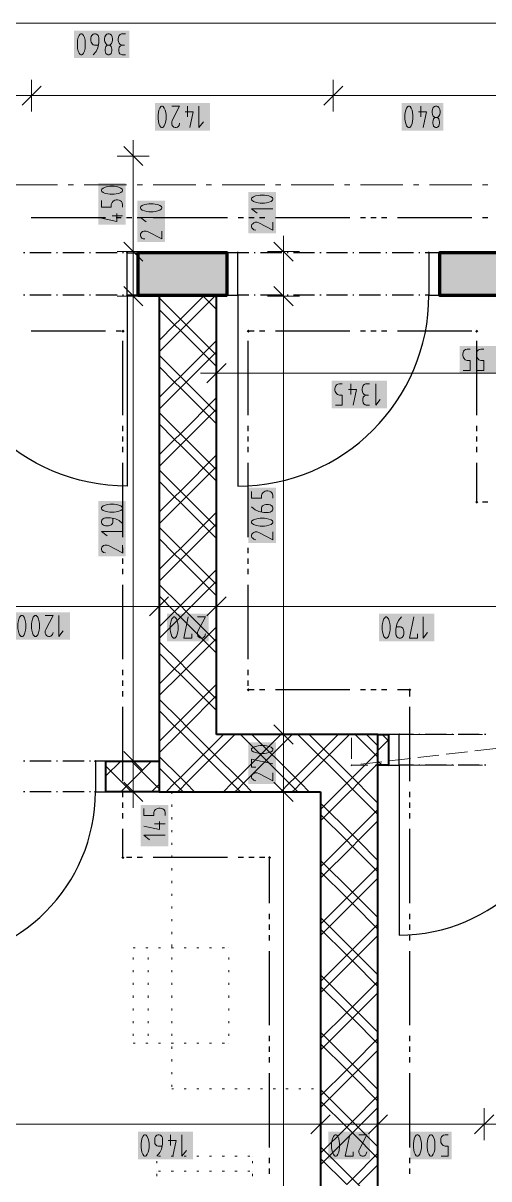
# Model space of a CAD drawing. Header units: millimetres. Extents: x 0 to 594, y 0 to 420.
# Drawn here: x 488.7 to 510.8, y 195 to 250 of the extents above; entities that cross this region are included whole.
import ezdxf

# ---------------------------------------------------------------- set-up
doc = ezdxf.new("R2010")
doc.units = ezdxf.units.MM
doc.header["$LTSCALE"] = 8
for name, color, linetype in [('PDF_Dvere', 7, 'Continuous'), ('PDF_Koty delkove', 7, 'Continuous'), ('PDF_Nabytek', 7, 'Continuous'), ('PDF_Osy hlavni', 7, 'Continuous'), ('PDF_Pozarni useky', 7, 'Continuous'), ('PDF_Preklady', 7, 'Continuous'), ('PDF_Pricky zdene', 7, 'Continuous'), ('PDF_Steny akusticke', 7, 'Continuous'), ('PDF_Steny obvodove nosne', 7, 'Continuous')]:
    doc.layers.add(name, color=color, linetype=linetype)

msp = doc.modelspace()

# ---------------------------------------------------------------- linework, layer by layer
at = {"layer": 'PDF_Dvere', "lineweight": 25}
for points in [[(488.745, 239.094), (488.694, 239.094)], [(490.008, 239.094), (488.997, 239.094)], [(490.312, 239.094), (490.261, 239.094)], [(491.575, 239.094), (490.564, 239.094)], [(491.879, 239.094), (491.828, 239.094)], [(493.142, 239.094), (492.131, 239.094)], [(493.446, 239.094), (493.395, 239.094)], [(499.41, 239.094), (498.883, 239.094)], [(499.714, 239.094), (499.663, 239.094)], [(500.977, 239.094), (499.966, 239.094)], [(501.281, 239.094), (501.23, 239.094)], [(502.544, 239.094), (501.533, 239.094)], [(502.848, 239.094), (502.797, 239.094)], [(504.111, 239.094), (503.1, 239.094)], [(504.415, 239.094), (504.364, 239.094)], [(505.678, 239.094), (504.667, 239.094)], [(505.982, 239.094), (505.931, 239.094)], [(507.245, 239.094), (506.234, 239.094)], [(507.549, 239.094), (507.498, 239.094)], [(507.981, 239.094), (507.801, 239.094)], [(488.745, 237.072), (488.694, 237.072)], [(490.008, 237.072), (488.997, 237.072)], [(490.312, 237.072), (490.261, 237.072)], [(491.575, 237.072), (490.564, 237.072)], [(491.879, 237.072), (491.828, 237.072)], [(493.142, 237.072), (492.131, 237.072)], [(493.446, 237.072), (493.395, 237.072)], [(499.714, 237.072), (499.663, 237.072)], [(500.977, 237.072), (499.966, 237.072)], [(501.281, 237.072), (501.23, 237.072)], [(502.544, 237.072), (501.533, 237.072)], [(502.848, 237.072), (502.797, 237.072)], [(504.111, 237.072), (503.1, 237.072)], [(504.415, 237.072), (504.364, 237.072)], [(505.678, 237.072), (504.667, 237.072)], [(505.982, 237.072), (505.931, 237.072)], [(507.245, 237.072), (506.234, 237.072)], [(507.549, 237.072), (507.498, 237.072)], [(507.245, 216.145), (506.566, 216.145)], [(507.549, 216.145), (507.498, 216.145)], [(508.812, 216.145), (507.801, 216.145)], [(509.116, 216.145), (509.065, 216.145)], [(510.379, 216.145), (509.368, 216.145)], [(510.683, 216.145), (510.632, 216.145)], [(488.745, 214.881), (488.694, 214.881)], [(490.008, 214.881), (488.997, 214.881)], [(490.312, 214.881), (490.261, 214.881)], [(491.575, 214.881), (490.564, 214.881)], [(491.879, 214.881), (491.828, 214.881)], [(507.549, 214.679), (507.498, 214.679)], [(508.812, 214.679), (507.801, 214.679)], [(509.116, 214.679), (509.065, 214.679)], [(510.379, 214.679), (509.368, 214.679)], [(510.683, 214.679), (510.632, 214.679)], [(488.745, 213.415), (488.694, 213.415)], [(490.008, 213.415), (488.997, 213.415)], [(490.312, 213.415), (490.261, 213.415)], [(491.575, 213.415), (490.564, 213.415)], [(491.879, 213.415), (491.828, 213.415)]]:
    msp.add_lwpolyline(points, dxfattribs=at)
for points in [[(493.625, 239.094), (494.13, 239.094), (494.13, 237.072), (493.625, 237.072)], [(498.883, 239.094), (498.377, 239.094), (498.377, 237.072), (498.883, 237.072)], [(508.487, 239.094), (507.981, 239.094), (507.981, 237.072), (508.487, 237.072)], [(506.566, 216.145), (506.061, 216.145), (506.061, 214.679), (506.566, 214.679)], [(492.614, 214.881), (492.108, 214.881), (492.108, 213.415), (492.614, 213.415)]]:
    msp.add_lwpolyline(points, close=True, dxfattribs=at)
for points in [[(493.625, 237.072), (493.625, 227.973, -0.414213), (484.526, 237.072), (485.307, 237.072)], [(499.41, 237.072), (498.883, 237.072), (498.883, 227.973, 0.414213), (507.981, 237.072), (507.801, 237.072)], [(507.245, 214.679), (506.566, 214.679), (506.566, 206.591, 0.414213), (514.654, 214.679), (514.069, 214.679)], [(484.044, 213.415), (484.021, 213.415), (484.021, 205.327, 0.414213), (492.108, 213.415)]]:
    msp.add_lwpolyline(points, format="xyb", dxfattribs=at)
at = {"layer": 'PDF_Dvere', "lineweight": 25, "transparency": 33554559}
for points in [[(493.688, 239.094), (493.625, 239.031), (493.625, 239.157), (493.562, 239.094)], [(498.946, 239.094), (498.883, 239.031), (498.883, 239.157), (498.819, 239.094)], [(508.045, 239.094), (507.981, 239.031), (507.981, 239.157), (507.918, 239.094)], [(493.688, 237.072), (493.625, 237.009), (493.625, 237.135), (493.562, 237.072)], [(498.946, 237.072), (498.883, 237.009), (498.883, 237.135), (498.819, 237.072)], [(508.045, 237.072), (507.981, 237.009), (507.981, 237.135), (507.918, 237.072)], [(506.629, 216.145), (506.566, 216.082), (506.566, 216.208), (506.503, 216.145)], [(492.172, 214.881), (492.108, 214.818), (492.108, 214.944), (492.045, 214.881)], [(506.629, 214.679), (506.566, 214.616), (506.566, 214.742), (506.503, 214.679)], [(492.172, 213.415), (492.108, 213.352), (492.108, 213.478), (492.045, 213.415)]]:
    msp.add_solid(points, dxfattribs=at)
at = {"layer": 'PDF_Koty delkove', "lineweight": 18}
for points in [[(511.924, 250.029), (492.486, 250.029), (472.901, 250.029), (471.435, 250.029), (163.798, 250.029)], [(491.386, 248.529), (491.413, 248.512), (491.467, 248.512), (491.494, 248.529), (491.548, 248.596), (491.588, 248.697), (491.616, 248.816), (491.629, 248.916), (491.629, 249.118), (491.616, 249.219), (491.588, 249.337), (491.548, 249.438), (491.494, 249.506), (491.467, 249.523), (491.413, 249.523), (491.386, 249.506), (491.332, 249.438), (491.292, 249.337), (491.265, 249.219), (491.251, 249.118)], [(492.25, 248.984), (492.061, 248.984), (492.007, 249.001), (491.966, 249.034), (491.94, 249.068), (491.913, 249.118), (491.899, 249.186), (491.899, 249.32), (491.913, 249.388), (491.94, 249.438), (491.966, 249.472), (492.007, 249.506), (492.061, 249.523), (492.115, 249.523), (492.169, 249.506), (492.209, 249.472), (492.236, 249.438), (492.264, 249.388), (492.277, 249.32), (492.277, 249.085), (492.223, 248.849), (492.142, 248.68), (492.007, 248.512)], [(492.547, 249.287), (492.547, 249.219), (492.561, 249.135), (492.601, 249.051), (492.655, 249.001), (492.682, 248.984), (492.79, 248.984), (492.817, 249.001), (492.871, 249.051), (492.912, 249.135), (492.925, 249.219), (492.925, 249.287), (492.912, 249.371), (492.871, 249.456), (492.817, 249.506), (492.763, 249.523), (492.709, 249.523)], [(492.709, 249.523), (492.655, 249.506), (492.601, 249.456), (492.561, 249.371), (492.547, 249.287)], [(493.546, 249.523), (493.357, 249.523), (493.29, 249.489), (493.236, 249.438), (493.209, 249.355), (493.195, 249.287), (493.195, 249.219), (493.209, 249.135), (493.236, 249.068), (493.29, 249.018), (493.384, 248.984)], [(491.251, 249.118), (491.251, 248.916), (491.265, 248.816), (491.292, 248.697), (491.332, 248.596), (491.386, 248.529)], [(492.79, 248.984), (492.817, 248.966), (492.857, 248.916), (492.884, 248.849), (492.898, 248.781), (492.898, 248.714), (492.884, 248.647), (492.857, 248.579), (492.803, 248.529), (492.763, 248.512), (492.709, 248.512), (492.669, 248.529), (492.614, 248.579), (492.588, 248.647), (492.574, 248.714), (492.574, 248.781), (492.588, 248.849), (492.614, 248.916), (492.655, 248.966), (492.682, 248.984)], [(493.546, 248.512), (493.384, 248.512), (493.33, 248.529), (493.276, 248.563), (493.249, 248.614), (493.222, 248.714), (493.222, 248.781), (493.249, 248.882), (493.303, 248.95), (493.384, 248.984), (493.492, 248.984)], [(489.075, 247.333), (489.075, 246.575), (489.075, 245.817)], [(503.432, 247.333), (503.432, 246.575), (503.432, 245.817)], [(489.53, 247.03), (488.621, 246.12)], [(503.887, 247.03), (502.977, 246.12)], [(545.994, 246.575), (534.57, 246.575), (511.924, 246.575), (503.432, 246.575), (489.678, 246.575), (489.075, 246.575), (487.106, 246.575), (483.01, 246.575), (472.901, 246.575), (471.435, 246.575), (470.074, 246.575), (437.416, 246.575), (431.451, 246.575), (419.32, 246.575), (408.047, 246.575)], [(495.471, 245.664), (495.457, 245.765), (495.429, 245.883), (495.389, 245.985), (495.335, 246.052), (495.308, 246.069), (495.254, 246.069), (495.227, 246.052), (495.173, 245.985), (495.133, 245.883), (495.106, 245.765), (495.092, 245.664)], [(495.092, 245.664), (495.092, 245.462), (495.106, 245.362), (495.133, 245.243), (495.173, 245.142), (495.227, 245.075), (495.254, 245.058), (495.308, 245.058), (495.335, 245.075), (495.389, 245.142), (495.429, 245.243), (495.457, 245.362), (495.471, 245.462), (495.471, 245.664)], [(495.74, 246.069), (496.119, 246.069), (495.767, 245.395), (495.74, 245.327), (495.74, 245.226), (495.767, 245.16), (495.808, 245.109), (495.848, 245.075), (495.902, 245.058), (495.956, 245.058), (496.01, 245.075), (496.051, 245.109), (496.091, 245.16), (496.119, 245.26)], [(496.388, 245.8), (496.767, 245.8), (496.604, 245.058)], [(496.496, 246.069), (496.496, 245.564)], [(497.037, 246.069), (497.037, 245.058), (497.252, 245.327)], [(506.975, 245.075), (507.003, 245.058), (507.056, 245.058), (507.084, 245.075), (507.137, 245.142), (507.178, 245.243), (507.205, 245.362), (507.219, 245.462), (507.219, 245.664), (507.205, 245.765), (507.178, 245.883), (507.137, 245.985), (507.084, 246.052), (507.056, 246.069), (507.003, 246.069), (506.975, 246.052), (506.922, 245.985), (506.881, 245.883), (506.854, 245.765), (506.841, 245.664)], [(506.841, 245.664), (506.841, 245.462), (506.854, 245.362), (506.881, 245.243), (506.922, 245.142), (506.975, 245.075)], [(507.489, 245.8), (507.867, 245.8), (507.704, 245.058)], [(507.597, 246.069), (507.597, 245.564)], [(508.38, 245.53), (508.407, 245.512), (508.447, 245.462), (508.474, 245.395), (508.488, 245.327), (508.488, 245.26), (508.474, 245.193), (508.447, 245.125), (508.393, 245.075), (508.352, 245.058), (508.299, 245.058), (508.258, 245.075), (508.204, 245.125), (508.177, 245.193), (508.164, 245.26), (508.164, 245.327), (508.177, 245.395), (508.204, 245.462), (508.245, 245.512), (508.271, 245.53)], [(493.912, 243.694), (493.912, 244.452)], [(494.367, 243.239), (493.457, 244.149)], [(494.67, 243.694), (493.912, 243.694), (493.153, 243.694)], [(493.912, 213.415), (493.912, 214.881), (493.912, 221.175), (493.912, 233.415), (493.912, 237.021), (493.912, 239.144), (493.912, 243.694)], [(492.395, 241.581), (492.395, 241.257), (492.866, 241.257), (492.866, 241.393), (492.901, 241.487), (492.951, 241.541), (493.035, 241.594), (493.102, 241.608), (493.17, 241.608), (493.237, 241.594), (493.304, 241.568), (493.355, 241.527), (493.389, 241.474)], [(493.389, 241.474), (493.406, 241.393), (493.406, 241.257)], [(500.557, 241.188), (499.546, 241.188), (499.815, 240.972)], [(493.136, 240.96), (493.136, 240.582), (492.395, 240.745)], [(493.406, 240.852), (492.901, 240.852)], [(495.266, 240.774), (494.255, 240.774), (494.524, 240.559)], [(500.557, 240.54), (500.557, 240.162), (499.882, 240.513), (499.815, 240.54), (499.714, 240.54), (499.647, 240.513), (499.596, 240.473), (499.562, 240.432), (499.546, 240.378), (499.546, 240.324)], [(499.546, 240.324), (499.562, 240.27), (499.596, 240.23), (499.647, 240.189), (499.747, 240.162)], [(494.367, 238.689), (493.457, 239.599)], [(501.517, 238.689), (500.607, 239.599)], [(501.062, 239.144), (501.062, 239.902)], [(494.67, 239.144), (493.912, 239.144), (493.153, 239.144)], [(501.82, 239.144), (501.062, 239.144), (500.304, 239.144)], [(501.062, 158.52), (501.062, 213.415), (501.062, 216.145), (501.062, 237.021), (501.062, 239.144)], [(494.367, 236.566), (493.457, 237.476)], [(501.517, 236.566), (500.607, 237.476)], [(494.67, 237.021), (493.912, 237.021), (493.153, 237.021)], [(501.82, 237.021), (501.062, 237.021), (500.304, 237.021)], [(497.872, 234.112), (497.872, 233.354), (497.872, 232.596)], [(509.617, 233.49), (509.941, 233.49), (509.941, 233.961), (509.806, 233.961), (509.712, 233.995), (509.658, 234.046), (509.604, 234.13), (509.591, 234.196), (509.591, 234.264), (509.604, 234.332), (509.631, 234.398), (509.672, 234.449), (509.725, 234.483), (509.806, 234.501), (509.941, 234.501)], [(510.265, 233.49), (510.59, 233.49), (510.59, 233.961), (510.454, 233.961), (510.36, 233.995), (510.306, 234.046), (510.253, 234.13), (510.239, 234.196), (510.239, 234.264), (510.253, 234.332), (510.279, 234.398), (510.32, 234.449), (510.373, 234.483), (510.454, 234.501), (510.59, 234.501)], [(498.327, 233.809), (497.417, 232.899)], [(497.872, 233.354), (497.113, 233.354)], [(546.802, 233.354), (543.037, 233.354), (539.726, 233.354), (539.04, 233.354), (535.565, 233.354), (522.185, 233.354), (520.618, 233.354), (513.036, 233.354), (511.469, 233.354), (497.872, 233.354)], [(503.536, 231.837), (503.86, 231.837), (503.86, 232.309), (503.725, 232.309), (503.631, 232.343), (503.576, 232.394), (503.523, 232.477), (503.509, 232.544), (503.509, 232.612), (503.523, 232.68), (503.55, 232.746), (503.59, 232.797)], [(503.59, 232.797), (503.644, 232.831), (503.725, 232.848), (503.86, 232.848)], [(504.157, 232.579), (504.535, 232.579), (504.373, 231.837)], [(504.265, 232.848), (504.265, 232.343)], [(505.156, 232.848), (504.967, 232.848), (504.9, 232.814), (504.846, 232.764), (504.819, 232.68), (504.805, 232.612), (504.805, 232.544), (504.819, 232.46), (504.846, 232.394), (504.9, 232.343), (504.994, 232.309)], [(505.453, 232.848), (505.453, 231.837), (505.669, 232.106)], [(505.156, 231.837), (504.994, 231.837), (504.94, 231.854), (504.886, 231.888), (504.859, 231.939), (504.832, 232.039), (504.832, 232.106), (504.859, 232.208), (504.913, 232.275), (504.994, 232.309), (505.102, 232.309)], [(499.546, 227.718), (499.546, 227.394), (500.017, 227.394), (500.017, 227.529), (500.051, 227.623), (500.102, 227.677), (500.186, 227.731), (500.252, 227.744), (500.32, 227.744), (500.388, 227.731), (500.455, 227.704), (500.505, 227.663), (500.539, 227.61), (500.557, 227.529), (500.557, 227.394)], [(500.017, 226.746), (500.017, 226.934), (500.034, 226.989), (500.067, 227.029), (500.102, 227.056), (500.151, 227.083), (500.219, 227.096), (500.353, 227.096), (500.421, 227.083), (500.472, 227.056), (500.505, 227.029), (500.539, 226.989), (500.557, 226.934), (500.557, 226.881), (500.539, 226.827), (500.505, 226.786), (500.472, 226.759), (500.421, 226.732), (500.353, 226.718), (500.118, 226.718), (499.882, 226.772), (499.714, 226.853), (499.546, 226.989)], [(493.406, 226.195), (493.237, 226.33), (493.068, 226.411), (492.833, 226.464), (492.596, 226.464), (492.53, 226.451), (492.479, 226.424), (492.446, 226.397), (492.411, 226.357), (492.395, 226.302), (492.395, 226.249), (492.411, 226.195), (492.446, 226.154), (492.479, 226.127), (492.53, 226.1), (492.596, 226.086), (492.732, 226.086), (492.799, 226.1), (492.866, 226.127), (492.917, 226.195), (492.934, 226.249), (492.934, 226.438)], [(500.151, 226.448), (499.949, 226.448), (499.849, 226.434), (499.731, 226.408), (499.63, 226.367), (499.562, 226.314), (499.546, 226.286), (499.546, 226.233), (499.562, 226.205), (499.63, 226.152), (499.731, 226.111), (499.849, 226.084), (499.949, 226.07), (500.151, 226.07), (500.252, 226.084), (500.371, 226.111), (500.472, 226.152), (500.539, 226.205), (500.557, 226.233), (500.557, 226.286)], [(500.557, 226.286), (500.539, 226.314), (500.472, 226.367), (500.371, 226.408), (500.252, 226.434), (500.151, 226.448)], [(493.406, 225.816), (492.395, 225.816)], [(492.395, 225.816), (492.664, 225.601)], [(500.557, 225.8), (500.557, 225.422), (499.882, 225.773), (499.815, 225.8), (499.714, 225.8), (499.647, 225.773), (499.596, 225.733), (499.562, 225.692), (499.546, 225.638), (499.546, 225.585), (499.562, 225.53), (499.596, 225.49), (499.647, 225.449), (499.747, 225.422)], [(493.406, 225.168), (493.406, 224.79), (492.732, 225.142), (492.664, 225.168), (492.563, 225.168), (492.496, 225.142), (492.446, 225.101), (492.411, 225.061), (492.395, 225.006), (492.395, 224.953), (492.411, 224.899), (492.446, 224.858), (492.496, 224.818), (492.596, 224.79)], [(495.142, 223.006), (495.142, 222.248), (495.142, 221.49)], [(497.872, 223.006), (497.872, 222.248), (497.872, 221.49)], [(495.597, 222.703), (494.687, 221.793)], [(498.327, 222.703), (497.417, 221.793)], [(483.01, 222.248), (495.142, 222.248), (497.872, 222.248), (515.968, 222.248), (517.08, 222.248), (522.429, 222.248), (526.583, 222.248), (529.216, 222.248), (531.298, 222.248), (537.447, 222.248), (538.013, 222.248), (546.802, 222.248), (550.543, 222.248), (551.301, 222.248)], [(489.719, 221.817), (490.097, 221.817), (489.746, 221.143), (489.719, 221.075), (489.719, 220.974), (489.746, 220.908), (489.786, 220.857), (489.827, 220.823), (489.881, 220.806), (489.934, 220.806), (489.989, 220.823), (490.029, 220.857), (490.07, 220.908), (490.097, 221.008)], [(490.367, 221.817), (490.367, 220.806), (490.582, 221.075)], [(496.696, 220.933), (496.696, 220.731), (496.318, 220.731), (496.533, 221.742)], [(496.966, 221.742), (497.344, 221.742), (496.992, 221.068), (496.966, 221), (496.966, 220.899), (496.992, 220.833)], [(506.676, 221.742), (506.541, 221.574), (506.46, 221.405), (506.407, 221.169), (506.407, 220.933), (506.42, 220.866), (506.447, 220.815), (506.474, 220.782), (506.514, 220.748), (506.569, 220.731), (506.622, 220.731), (506.676, 220.748), (506.717, 220.782), (506.744, 220.815), (506.771, 220.866), (506.785, 220.933), (506.785, 221.068), (506.771, 221.135), (506.744, 221.203), (506.676, 221.253), (506.622, 221.27), (506.433, 221.27)], [(507.433, 220.933), (507.433, 220.731), (507.055, 220.731), (507.27, 221.742)], [(507.703, 221.742), (507.703, 220.731), (507.918, 221)], [(496.992, 220.833), (497.033, 220.782), (497.073, 220.748), (497.128, 220.731), (497.181, 220.731), (497.235, 220.748), (497.276, 220.782), (497.316, 220.833), (497.344, 220.933)], [(501.517, 215.69), (500.607, 216.6)], [(501.82, 216.145), (501.062, 216.145), (500.304, 216.145)], [(494.367, 214.426), (493.457, 215.336)], [(500.151, 215.617), (499.949, 215.617), (499.849, 215.603), (499.731, 215.577), (499.63, 215.536), (499.562, 215.483), (499.546, 215.455), (499.546, 215.402), (499.562, 215.374), (499.63, 215.321), (499.731, 215.28), (499.849, 215.253), (499.949, 215.239), (500.151, 215.239), (500.252, 215.253), (500.371, 215.28), (500.472, 215.321), (500.539, 215.374), (500.557, 215.402), (500.557, 215.455), (500.539, 215.483), (500.472, 215.536), (500.371, 215.577), (500.252, 215.603), (500.151, 215.617)], [(494.67, 214.881), (493.912, 214.881), (493.153, 214.881)], [(499.747, 214.591), (499.546, 214.591), (499.546, 214.969), (500.557, 214.754)], [(500.557, 214.321), (500.557, 213.943), (499.882, 214.294), (499.815, 214.321), (499.714, 214.321), (499.647, 214.294), (499.596, 214.254), (499.562, 214.213), (499.546, 214.159), (499.546, 214.106), (499.562, 214.051), (499.596, 214.011), (499.647, 213.97), (499.747, 213.943)], [(494.367, 212.96), (493.457, 213.87)], [(501.517, 212.96), (500.607, 213.87)], [(494.67, 213.415), (493.912, 213.415), (493.153, 213.415)], [(493.912, 213.415), (493.912, 212.657)], [(501.82, 213.415), (501.062, 213.415), (500.304, 213.415)], [(494.418, 212.614), (494.418, 212.29), (494.889, 212.29), (494.889, 212.426), (494.923, 212.52), (494.974, 212.574), (495.058, 212.627), (495.124, 212.641), (495.192, 212.641), (495.26, 212.627), (495.327, 212.601), (495.377, 212.56), (495.412, 212.507), (495.429, 212.426), (495.429, 212.29)], [(495.159, 211.993), (495.159, 211.615), (494.418, 211.778)], [(495.429, 211.885), (494.923, 211.885)], [(495.429, 211.345), (494.418, 211.345), (494.687, 211.13)], [(502.825, 198.339), (502.825, 197.581), (502.825, 196.822)], [(505.555, 198.339), (505.555, 197.581), (505.555, 196.822)], [(510.61, 198.339), (510.61, 197.581), (510.61, 196.822)], [(503.28, 198.036), (502.37, 197.126)], [(506.01, 198.036), (505.1, 197.126)], [(511.065, 198.036), (510.155, 197.126)], [(546.802, 197.581), (529.136, 197.581), (510.61, 197.581), (505.555, 197.581), (502.825, 197.581), (488.065, 197.581), (483.01, 197.581)], [(494.365, 196.148), (494.418, 196.08), (494.446, 196.064), (494.499, 196.064), (494.527, 196.08), (494.58, 196.148), (494.621, 196.249), (494.648, 196.367), (494.662, 196.468), (494.662, 196.67), (494.648, 196.771), (494.621, 196.889), (494.58, 196.99), (494.527, 197.058), (494.499, 197.075), (494.446, 197.075), (494.418, 197.058), (494.365, 196.99), (494.324, 196.889), (494.297, 196.771), (494.284, 196.67)], [(494.284, 196.67), (494.284, 196.468), (494.297, 196.367), (494.324, 196.249), (494.365, 196.148)], [(495.282, 196.535), (495.094, 196.535), (495.039, 196.552), (494.999, 196.586), (494.972, 196.62), (494.945, 196.67), (494.932, 196.737), (494.932, 196.872), (494.945, 196.94), (494.972, 196.99), (494.999, 197.024), (495.039, 197.058), (495.094, 197.075), (495.147, 197.075), (495.201, 197.058), (495.242, 197.024), (495.269, 196.99), (495.296, 196.94), (495.31, 196.872), (495.31, 196.636), (495.256, 196.401), (495.175, 196.232), (495.039, 196.064)], [(495.58, 196.805), (495.958, 196.805), (495.795, 196.064)], [(495.687, 197.075), (495.687, 196.57)], [(496.228, 197.075), (496.228, 196.064), (496.443, 196.333)], [(503.487, 196.08), (503.515, 196.064), (503.568, 196.064), (503.596, 196.08), (503.649, 196.148), (503.69, 196.249), (503.717, 196.367), (503.731, 196.468), (503.731, 196.67), (503.717, 196.771), (503.69, 196.889), (503.649, 196.99), (503.596, 197.058), (503.568, 197.075), (503.515, 197.075), (503.487, 197.058), (503.434, 196.99), (503.393, 196.889), (503.367, 196.771), (503.353, 196.67)], [(503.353, 196.67), (503.353, 196.468), (503.367, 196.367), (503.393, 196.249), (503.434, 196.148), (503.487, 196.08)], [(504.379, 196.265), (504.379, 196.064), (504.001, 196.064), (504.216, 197.075)], [(504.649, 197.075), (505.027, 197.075), (504.676, 196.401), (504.649, 196.333), (504.649, 196.232), (504.676, 196.165), (504.716, 196.115), (504.757, 196.08), (504.811, 196.064), (504.864, 196.064), (504.919, 196.08), (504.959, 196.115), (505, 196.165), (505.027, 196.265)], [(507.893, 196.67), (507.893, 196.468), (507.907, 196.367), (507.934, 196.249), (507.974, 196.148), (508.028, 196.08), (508.055, 196.064), (508.109, 196.064), (508.136, 196.08), (508.19, 196.148), (508.23, 196.249), (508.258, 196.367), (508.271, 196.468), (508.271, 196.67), (508.258, 196.771), (508.23, 196.889), (508.19, 196.99), (508.136, 197.058), (508.109, 197.075), (508.055, 197.075)], [(508.055, 197.075), (508.028, 197.058), (507.974, 196.99), (507.934, 196.889), (507.907, 196.771), (507.893, 196.67)], [(508.568, 196.064), (508.892, 196.064), (508.892, 196.535), (508.757, 196.535), (508.663, 196.57), (508.608, 196.62), (508.555, 196.704), (508.541, 196.771), (508.541, 196.839), (508.555, 196.906), (508.582, 196.973), (508.622, 197.024), (508.676, 197.058), (508.757, 197.075), (508.892, 197.075)]]:
    msp.add_lwpolyline(points, dxfattribs=at)
for points in [[(508.137, 245.833), (508.137, 245.765), (508.151, 245.681), (508.19, 245.597), (508.245, 245.547), (508.271, 245.53), (508.38, 245.53), (508.407, 245.547), (508.461, 245.597), (508.501, 245.681), (508.515, 245.765), (508.515, 245.833), (508.501, 245.917), (508.461, 246.002), (508.407, 246.052), (508.352, 246.069), (508.299, 246.069), (508.245, 246.052), (508.19, 246.002), (508.151, 245.917)], [(493.001, 242.256), (492.799, 242.256), (492.698, 242.242), (492.58, 242.216), (492.479, 242.175), (492.411, 242.122), (492.395, 242.094), (492.395, 242.041), (492.411, 242.013), (492.479, 241.96), (492.58, 241.919), (492.698, 241.892), (492.799, 241.878), (493.001, 241.878), (493.102, 241.892), (493.22, 241.919), (493.321, 241.96), (493.389, 242.013), (493.406, 242.041), (493.406, 242.094), (493.389, 242.122), (493.321, 242.175), (493.22, 242.216), (493.102, 242.242)], [(500.151, 241.836), (499.949, 241.836), (499.849, 241.822), (499.731, 241.795), (499.63, 241.755), (499.562, 241.701), (499.546, 241.674), (499.546, 241.62), (499.562, 241.593), (499.63, 241.539), (499.731, 241.499), (499.849, 241.471), (499.949, 241.458), (500.151, 241.458), (500.252, 241.471), (500.371, 241.499), (500.472, 241.539), (500.539, 241.593), (500.557, 241.62), (500.557, 241.674), (500.539, 241.701), (500.472, 241.755), (500.371, 241.795), (500.252, 241.822)], [(494.861, 241.422), (494.658, 241.422), (494.558, 241.408), (494.44, 241.382), (494.339, 241.341), (494.271, 241.288), (494.255, 241.26), (494.255, 241.207), (494.271, 241.179), (494.339, 241.126), (494.44, 241.085), (494.558, 241.058), (494.658, 241.044), (494.861, 241.044), (494.962, 241.058), (495.08, 241.085), (495.181, 241.126), (495.249, 241.179), (495.266, 241.207), (495.266, 241.26), (495.249, 241.288), (495.181, 241.341), (495.08, 241.382), (494.962, 241.408)], [(493.001, 227.112), (492.799, 227.112), (492.698, 227.099), (492.58, 227.072), (492.479, 227.031), (492.411, 226.978), (492.395, 226.95), (492.395, 226.897), (492.411, 226.869), (492.479, 226.816), (492.58, 226.776), (492.698, 226.748), (492.799, 226.734), (493.001, 226.734), (493.102, 226.748), (493.22, 226.776), (493.321, 226.816), (493.389, 226.869), (493.406, 226.897), (493.406, 226.95), (493.389, 226.978), (493.321, 227.031), (493.22, 227.072), (493.102, 227.099)], [(488.423, 221.412), (488.423, 221.21), (488.437, 221.11), (488.463, 220.991), (488.504, 220.89), (488.557, 220.823), (488.585, 220.806), (488.638, 220.806), (488.666, 220.823), (488.719, 220.89), (488.76, 220.991), (488.787, 221.11), (488.801, 221.21), (488.801, 221.412), (488.787, 221.513), (488.76, 221.631), (488.719, 221.732), (488.666, 221.8), (488.638, 221.817), (488.585, 221.817), (488.557, 221.8), (488.504, 221.732), (488.463, 221.631), (488.437, 221.513)], [(489.071, 221.412), (489.071, 221.21), (489.085, 221.11), (489.111, 220.991), (489.152, 220.89), (489.205, 220.823), (489.233, 220.806), (489.286, 220.806), (489.314, 220.823), (489.367, 220.89), (489.408, 220.991), (489.435, 221.11), (489.449, 221.21), (489.449, 221.412), (489.435, 221.513), (489.408, 221.631), (489.367, 221.732), (489.314, 221.8), (489.286, 221.817), (489.233, 221.817), (489.205, 221.8), (489.152, 221.732), (489.111, 221.631), (489.085, 221.513)], [(495.67, 221.337), (495.67, 221.135), (495.683, 221.035), (495.71, 220.916), (495.751, 220.815), (495.804, 220.748), (495.832, 220.731), (495.885, 220.731), (495.913, 220.748), (495.966, 220.815), (496.007, 220.916), (496.034, 221.035), (496.048, 221.135), (496.048, 221.337), (496.034, 221.438), (496.007, 221.556), (495.966, 221.658), (495.913, 221.725), (495.885, 221.742), (495.832, 221.742), (495.804, 221.725), (495.751, 221.658), (495.71, 221.556), (495.683, 221.438)], [(505.758, 221.337), (505.758, 221.135), (505.772, 221.035), (505.799, 220.916), (505.839, 220.815), (505.893, 220.748), (505.92, 220.731), (505.974, 220.731), (506.001, 220.748), (506.055, 220.815), (506.095, 220.916), (506.123, 221.035), (506.137, 221.135), (506.137, 221.337), (506.123, 221.438), (506.095, 221.556), (506.055, 221.658), (506.001, 221.725), (505.974, 221.742), (505.92, 221.742), (505.893, 221.725), (505.839, 221.658), (505.799, 221.556), (505.772, 221.438)], [(507.245, 196.67), (507.245, 196.468), (507.259, 196.367), (507.286, 196.249), (507.326, 196.148), (507.38, 196.08), (507.407, 196.064), (507.461, 196.064), (507.488, 196.08), (507.542, 196.148), (507.582, 196.249), (507.61, 196.367), (507.623, 196.468), (507.623, 196.67), (507.61, 196.771), (507.582, 196.889), (507.542, 196.99), (507.488, 197.058), (507.461, 197.075), (507.407, 197.075), (507.38, 197.058), (507.326, 196.99), (507.286, 196.889), (507.259, 196.771)]]:
    msp.add_lwpolyline(points, close=True, dxfattribs=at)
msp.add_lwpolyline([(495.266, 240.126), (495.266, 239.748), (494.592, 240.099), (494.524, 240.126), (494.423, 240.126, 0.981644), (494.456, 239.748)], format="xyb", dxfattribs=at)
at = {"layer": 'PDF_Koty delkove', "color": 7, "lineweight": 18, "true_color": 0xffffff, "transparency": 33554559}
for points in [[(493.725, 249.675), (491.1, 249.675), (493.725, 248.361), (491.1, 248.361)], [(497.566, 246.221), (494.941, 246.221), (497.566, 244.907), (494.941, 244.907)], [(508.667, 246.221), (506.689, 246.221), (508.667, 244.907), (506.689, 244.907)], [(493.558, 240.43), (493.558, 242.408), (492.243, 240.43), (492.243, 242.408)], [(500.708, 240.01), (500.708, 241.987), (499.394, 240.01), (499.394, 241.987)], [(495.418, 239.596), (495.418, 241.574), (494.103, 239.596), (494.103, 241.574)], [(511.417, 234.652), (509.439, 234.652), (511.417, 233.338), (509.439, 233.338)], [(505.983, 233), (503.358, 233), (505.983, 231.686), (503.358, 231.686)], [(500.708, 225.27), (500.708, 227.896), (499.394, 225.27), (499.394, 227.896)], [(493.558, 224.638), (493.558, 227.264), (492.243, 224.638), (492.243, 227.264)], [(490.897, 221.969), (488.271, 221.969), (490.897, 220.655), (488.271, 220.655)], [(497.496, 221.894), (495.518, 221.894), (497.496, 220.58), (495.518, 220.58)], [(508.233, 221.894), (505.607, 221.894), (508.233, 220.58), (505.607, 220.58)], [(500.708, 213.791), (500.708, 215.769), (499.394, 213.791), (499.394, 215.769)], [(495.58, 210.815), (495.58, 212.792), (494.266, 210.815), (494.266, 212.792)], [(496.758, 197.227), (494.132, 197.227), (496.758, 195.913), (494.132, 195.913)], [(505.179, 197.227), (503.201, 197.227), (505.179, 195.913), (503.201, 195.913)], [(509.071, 197.227), (507.094, 197.227), (509.071, 195.913), (507.094, 195.913)]]:
    msp.add_solid(points, dxfattribs=at)
at = {"layer": 'PDF_Nabytek', "lineweight": 13}
for points in [[(495.821, 213.415), (495.749, 213.415)], [(495.749, 213.415), (495.749, 213.415)], [(495.749, 213.415), (495.749, 213.415)], [(495.749, 213.312), (495.749, 213.413)], [(496.428, 213.415), (496.327, 213.415)], [(497.034, 213.415), (496.933, 213.415)], [(497.641, 213.415), (497.54, 213.415)], [(498.248, 213.415), (498.147, 213.415)], [(498.854, 213.415), (498.753, 213.415)], [(499.461, 213.415), (499.36, 213.415)], [(500.067, 213.415), (499.966, 213.415)], [(500.674, 213.415), (500.573, 213.415)], [(501.281, 213.415), (501.179, 213.415)], [(501.887, 213.415), (501.786, 213.415)], [(502.494, 213.415), (502.393, 213.415)], [(502.825, 213.415), (502.825, 213.415)], [(502.825, 213.415), (502.825, 213.415)], [(502.825, 213.312), (502.825, 213.413)], [(495.749, 212.705), (495.749, 212.806)], [(502.825, 212.705), (502.825, 212.806)], [(495.749, 212.099), (495.749, 212.2)], [(502.825, 212.099), (502.825, 212.2)], [(495.749, 211.492), (495.749, 211.593)], [(502.825, 211.492), (502.825, 211.593)], [(495.749, 210.885), (495.749, 210.986)], [(502.825, 210.885), (502.825, 210.986)], [(495.749, 210.279), (495.749, 210.38)], [(502.825, 210.279), (502.825, 210.38)], [(495.749, 209.672), (495.749, 209.773)], [(502.825, 209.672), (502.825, 209.773)], [(495.749, 209.066), (495.749, 209.167)], [(502.825, 209.066), (502.825, 209.167)], [(495.749, 208.459), (495.749, 208.56)], [(502.825, 208.459), (502.825, 208.56)], [(495.749, 207.852), (495.749, 207.954)], [(502.825, 207.852), (502.825, 207.954)], [(495.749, 207.246), (495.749, 207.347)], [(502.825, 207.246), (502.825, 207.347)], [(495.749, 206.639), (495.749, 206.74)], [(502.825, 206.639), (502.825, 206.74)], [(493.911, 205.985), (493.911, 205.985)], [(494.002, 205.985), (493.911, 205.985)], [(493.911, 205.985), (493.911, 205.985)], [(494.608, 205.985), (494.507, 205.985)], [(494.619, 205.985), (494.619, 205.985)], [(495.215, 205.985), (495.114, 205.985)], [(495.821, 205.985), (495.72, 205.985)], [(495.749, 206.033), (495.749, 206.134)], [(496.428, 205.985), (496.327, 205.985)], [(497.034, 205.985), (496.933, 205.985)], [(497.641, 205.985), (497.54, 205.985)], [(498.248, 205.985), (498.147, 205.985)], [(498.461, 205.985), (498.461, 205.985)], [(498.461, 205.985), (498.461, 205.985)], [(502.825, 206.033), (502.825, 206.134)], [(493.911, 205.426), (493.911, 205.527)], [(494.619, 205.426), (494.619, 205.527)], [(495.749, 205.426), (495.749, 205.527)], [(498.461, 205.426), (498.461, 205.527)], [(502.825, 205.426), (502.825, 205.527)], [(493.911, 204.82), (493.911, 204.921)], [(494.619, 204.82), (494.619, 204.921)], [(495.749, 204.82), (495.749, 204.921)], [(498.461, 204.82), (498.461, 204.921)], [(502.825, 204.82), (502.825, 204.921)], [(493.911, 204.213), (493.911, 204.314)], [(494.619, 204.213), (494.619, 204.314)], [(495.749, 204.213), (495.749, 204.314)], [(498.461, 204.213), (498.461, 204.314)], [(502.825, 204.213), (502.825, 204.314)], [(493.911, 203.606), (493.911, 203.707)], [(494.619, 203.606), (494.619, 203.707)], [(495.749, 203.606), (495.749, 203.707)], [(498.461, 203.606), (498.461, 203.707)], [(502.825, 203.606), (502.825, 203.707)], [(493.911, 203), (493.911, 203.101)], [(494.619, 203), (494.619, 203.101)], [(495.749, 203), (495.749, 203.101)], [(498.461, 203), (498.461, 203.101)], [(502.825, 203), (502.825, 203.101)], [(493.911, 202.393), (493.911, 202.494)], [(494.619, 202.393), (494.619, 202.494)], [(495.749, 202.393), (495.749, 202.494)], [(498.461, 202.393), (498.461, 202.494)], [(502.825, 202.393), (502.825, 202.494)], [(493.911, 201.787), (493.911, 201.888)], [(494.619, 201.787), (494.619, 201.888)], [(495.749, 201.787), (495.749, 201.888)], [(498.461, 201.787), (498.461, 201.888)], [(502.825, 201.787), (502.825, 201.888)], [(493.911, 201.435), (493.911, 201.435)], [(494.002, 201.435), (493.911, 201.435)], [(493.911, 201.435), (493.911, 201.435)], [(494.608, 201.435), (494.507, 201.435)], [(494.619, 201.435), (494.619, 201.435)], [(495.215, 201.435), (495.114, 201.435)], [(495.821, 201.435), (495.72, 201.435)], [(495.749, 201.18), (495.749, 201.281)], [(496.428, 201.435), (496.327, 201.435)], [(497.034, 201.435), (496.933, 201.435)], [(497.641, 201.435), (497.54, 201.435)], [(498.248, 201.435), (498.147, 201.435)], [(498.461, 201.435), (498.461, 201.435)], [(498.461, 201.435), (498.461, 201.435)], [(502.825, 201.18), (502.825, 201.281)], [(495.749, 200.573), (495.749, 200.675)], [(502.825, 200.573), (502.825, 200.675)], [(495.749, 199.967), (495.749, 200.068)], [(502.825, 199.967), (502.825, 200.068)], [(495.749, 199.36), (495.749, 199.461)], [(502.825, 199.36), (502.825, 199.461)], [(495.821, 199.262), (495.749, 199.262)], [(495.749, 199.262), (495.749, 199.262)], [(495.749, 199.262), (495.749, 199.262)], [(496.428, 199.262), (496.327, 199.262)], [(497.034, 199.262), (496.933, 199.262)], [(497.641, 199.262), (497.54, 199.262)], [(498.248, 199.262), (498.147, 199.262)], [(498.854, 199.262), (498.753, 199.262)], [(499.461, 199.262), (499.36, 199.262)], [(500.067, 199.262), (499.966, 199.262)], [(500.674, 199.262), (500.573, 199.262)], [(501.281, 199.262), (501.179, 199.262)], [(501.887, 199.262), (501.786, 199.262)], [(502.494, 199.262), (502.393, 199.262)], [(502.825, 199.262), (502.825, 199.262)], [(502.825, 199.262), (502.825, 199.262)], [(495.029, 196.057), (495.029, 196.057)], [(495.029, 196.057), (495.029, 196.057)], [(495.215, 196.057), (495.114, 196.057)], [(495.821, 196.057), (495.72, 196.057)], [(496.428, 196.057), (496.327, 196.057)], [(497.034, 196.057), (496.933, 196.057)], [(497.641, 196.057), (497.54, 196.057)], [(498.248, 196.057), (498.147, 196.057)], [(498.854, 196.057), (498.753, 196.057)], [(499.461, 196.057), (499.36, 196.057)], [(499.579, 196.057), (499.579, 196.057)], [(499.579, 196.057), (499.579, 196.057)], [(495.029, 195.721), (495.029, 195.822)], [(499.579, 195.721), (499.579, 195.822)], [(495.029, 195.349), (495.029, 195.349)], [(495.029, 195.114), (495.029, 195.215)], [(495.215, 195.349), (495.114, 195.349)], [(495.821, 195.349), (495.72, 195.349)], [(496.428, 195.349), (496.327, 195.349)], [(497.034, 195.349), (496.933, 195.349)], [(497.641, 195.349), (497.54, 195.349)], [(498.248, 195.349), (498.147, 195.349)], [(498.854, 195.349), (498.753, 195.349)], [(499.461, 195.349), (499.36, 195.349)], [(499.579, 195.349), (499.579, 195.349)], [(499.579, 195.114), (499.579, 195.215)]]:
    msp.add_lwpolyline(points, dxfattribs=at)
at = {"layer": 'PDF_Osy hlavni', "lineweight": 18}
for points in [[(490.312, 242.329), (488.29, 242.329)], [(491.07, 242.329), (490.817, 242.329)], [(493.597, 242.329), (491.575, 242.329)], [(494.355, 242.329), (494.103, 242.329)], [(496.883, 242.329), (494.861, 242.329)], [(497.641, 242.329), (497.388, 242.329)], [(500.168, 242.329), (498.147, 242.329)], [(500.927, 242.329), (500.674, 242.329)], [(503.454, 242.329), (501.432, 242.329)], [(504.212, 242.329), (503.96, 242.329)], [(506.74, 242.329), (504.718, 242.329)], [(507.498, 242.329), (507.245, 242.329)], [(510.025, 242.329), (508.003, 242.329)], [(510.784, 242.329), (510.531, 242.329)]]:
    msp.add_lwpolyline(points, dxfattribs=at)
at = {"layer": 'PDF_Pozarni useky', "lineweight": 30}
for points in [[(492.586, 240.762), (489.048, 240.762)], [(493.344, 240.762), (493.092, 240.762)], [(493.85, 240.762), (493.597, 240.762)], [(494.355, 240.762), (494.103, 240.762)], [(498.399, 240.762), (494.861, 240.762)], [(499.158, 240.762), (498.905, 240.762)], [(499.663, 240.762), (499.41, 240.762)], [(500.168, 240.762), (499.916, 240.762)], [(504.212, 240.762), (500.674, 240.762)], [(504.971, 240.762), (504.718, 240.762)], [(505.476, 240.762), (505.223, 240.762)], [(505.982, 240.762), (505.729, 240.762)], [(510.025, 240.762), (506.487, 240.762)], [(510.784, 240.762), (510.531, 240.762)], [(492.586, 235.353), (489.048, 235.353)], [(493.344, 235.353), (493.092, 235.353)], [(499.663, 235.353), (499.41, 235.353)], [(500.168, 235.353), (499.916, 235.353)], [(504.212, 235.353), (500.674, 235.353)], [(504.971, 235.353), (504.718, 235.353)], [(505.476, 235.353), (505.223, 235.353)], [(505.982, 235.353), (505.729, 235.353)], [(510.025, 235.353), (506.487, 235.353)], [(493.423, 231.357), (493.423, 234.896)], [(499.388, 231.357), (499.388, 234.896)], [(510.256, 231.357), (510.256, 234.896)], [(493.423, 230.599), (493.423, 230.852)], [(499.388, 230.599), (499.388, 230.852)], [(510.256, 230.599), (510.256, 230.852)], [(493.423, 230.094), (493.423, 230.346)], [(499.388, 230.094), (499.388, 230.346)], [(510.256, 230.094), (510.256, 230.346)], [(493.423, 229.588), (493.423, 229.841)], [(499.388, 229.588), (499.388, 229.841)], [(510.256, 229.588), (510.256, 229.841)], [(493.423, 225.544), (493.423, 229.083)], [(499.388, 225.544), (499.388, 229.083)], [(510.256, 227.215), (510.256, 229.083)], [(510.784, 227.215), (510.531, 227.215)], [(493.423, 224.786), (493.423, 225.039)], [(499.388, 224.786), (499.388, 225.039)], [(493.423, 224.281), (493.423, 224.533)], [(499.388, 224.281), (499.388, 224.533)], [(493.423, 223.775), (493.423, 224.028)], [(499.388, 223.775), (499.388, 224.028)], [(493.423, 219.731), (493.423, 223.27)], [(499.388, 219.731), (499.388, 223.27)], [(493.423, 218.973), (493.423, 219.226)], [(499.388, 218.973), (499.388, 219.226)], [(493.423, 218.468), (493.423, 218.72)], [(499.388, 218.468), (499.388, 218.72)], [(493.423, 217.962), (493.423, 218.215)], [(499.663, 218.268), (499.41, 218.268)], [(500.168, 218.268), (499.916, 218.268)], [(504.212, 218.268), (500.674, 218.268)], [(504.971, 218.268), (504.718, 218.268)], [(505.476, 218.268), (505.223, 218.268)], [(505.982, 218.268), (505.729, 218.268)], [(507.071, 218.268), (506.487, 218.268)], [(507.071, 217.962), (507.071, 218.215)], [(493.423, 213.918), (493.423, 217.457)], [(507.071, 213.918), (507.071, 217.457)], [(493.423, 213.16), (493.423, 213.413)], [(507.071, 213.16), (507.071, 213.413)], [(493.423, 212.655), (493.423, 212.907)], [(507.071, 212.655), (507.071, 212.907)], [(493.423, 212.149), (493.423, 212.402)], [(507.071, 212.149), (507.071, 212.402)], [(493.423, 210.281), (493.423, 211.644)], [(507.071, 208.105), (507.071, 211.644)], [(493.85, 210.281), (493.597, 210.281)], [(494.355, 210.281), (494.103, 210.281)], [(498.399, 210.281), (494.861, 210.281)], [(499.158, 210.281), (498.905, 210.281)], [(499.663, 210.281), (499.41, 210.281)], [(500.168, 210.281), (499.916, 210.281)], [(500.399, 208.105), (500.399, 210.281)], [(500.399, 207.347), (500.399, 207.6)], [(507.071, 207.347), (507.071, 207.6)], [(500.399, 206.841), (500.399, 207.094)], [(507.071, 206.841), (507.071, 207.094)], [(500.399, 206.336), (500.399, 206.589)], [(507.071, 206.336), (507.071, 206.589)], [(500.399, 202.292), (500.399, 205.831)], [(507.071, 202.292), (507.071, 205.831)], [(500.399, 201.534), (500.399, 201.787)], [(507.071, 201.534), (507.071, 201.787)], [(500.399, 201.028), (500.399, 201.281)], [(507.071, 201.028), (507.071, 201.281)], [(500.399, 200.523), (500.399, 200.776)], [(507.071, 200.523), (507.071, 200.776)], [(500.399, 196.479), (500.399, 200.017)], [(507.071, 196.479), (507.071, 200.017)], [(500.399, 195.721), (500.399, 195.974)], [(500.399, 195.215), (500.399, 195.468)], [(507.071, 195.721), (507.071, 195.974)], [(507.071, 195.215), (507.071, 195.468)]]:
    msp.add_lwpolyline(points, dxfattribs=at)
at = {"layer": 'PDF_Pozarni useky', "lineweight": 30, "transparency": 33554559}
for points in [[(493.423, 235.277), (493.348, 235.353), (493.499, 235.353), (493.423, 235.429)], [(493.499, 235.353), (493.423, 235.277), (493.423, 235.429), (493.348, 235.353)], [(499.388, 235.277), (499.312, 235.353), (499.464, 235.353), (499.388, 235.429)], [(499.464, 235.353), (499.388, 235.277), (499.388, 235.429), (499.312, 235.353)], [(510.256, 235.277), (510.18, 235.353), (510.332, 235.353), (510.256, 235.429)], [(510.332, 235.353), (510.256, 235.277), (510.256, 235.429), (510.18, 235.353)], [(510.332, 227.215), (510.256, 227.139), (510.256, 227.291), (510.18, 227.215)], [(510.256, 227.139), (510.18, 227.215), (510.332, 227.215), (510.256, 227.291)], [(499.388, 218.192), (499.312, 218.268), (499.464, 218.268), (499.388, 218.344)], [(499.464, 218.268), (499.388, 218.192), (499.388, 218.344), (499.312, 218.268)], [(507.147, 218.268), (507.071, 218.192), (507.071, 218.344), (506.996, 218.268)], [(507.071, 218.192), (506.996, 218.268), (507.147, 218.268), (507.071, 218.344)], [(493.499, 210.281), (493.423, 210.205), (493.423, 210.357), (493.348, 210.281)], [(493.423, 210.205), (493.348, 210.281), (493.499, 210.281), (493.423, 210.357)], [(500.399, 210.205), (500.323, 210.281), (500.475, 210.281), (500.399, 210.357)], [(500.475, 210.281), (500.399, 210.205), (500.399, 210.357), (500.323, 210.281)]]:
    msp.add_solid(points, dxfattribs=at)
at = {"layer": 'PDF_Preklady', "lineweight": 18}
for points in [[(505.072, 216.145), (504.291, 216.145)], [(504.291, 214.98), (504.291, 215.991)], [(505.555, 216.145), (505.426, 216.145)], [(506.436, 216.145), (506.061, 216.145), (505.555, 216.145)], [(507.801, 216.145), (506.79, 216.145)], [(509.166, 216.145), (508.155, 216.145)], [(510.531, 216.145), (509.52, 216.145)], [(508.809, 215.203), (509.813, 215.319)], [(510.164, 215.36), (511.168, 215.477)], [(504.741, 214.731), (505.746, 214.848)], [(506.097, 214.888), (507.101, 215.005)], [(507.453, 215.046), (508.457, 215.162)], [(504.291, 214.679), (504.39, 214.69)], [(505.072, 214.679), (504.291, 214.679)], [(505.555, 214.679), (505.426, 214.679)], [(506.436, 214.679), (506.061, 214.679), (505.555, 214.679)], [(507.801, 214.679), (506.79, 214.679)], [(509.166, 214.679), (508.155, 214.679)], [(510.531, 214.679), (509.52, 214.679)]]:
    msp.add_lwpolyline(points, dxfattribs=at)
at = {"layer": 'PDF_Preklady', "lineweight": 18, "transparency": 33554559}
for points in [[(504.337, 216.145), (504.291, 216.099), (504.291, 216.19), (504.246, 216.145)], [(504.291, 216.099), (504.246, 216.145), (504.337, 216.145), (504.291, 216.19)], [(505.601, 216.145), (505.555, 216.099), (505.555, 216.19), (505.51, 216.145)], [(505.601, 216.145), (505.555, 216.099), (505.555, 216.19), (505.51, 216.145)], [(506.106, 216.145), (506.061, 216.099), (506.061, 216.19), (506.015, 216.145)], [(506.106, 216.145), (506.061, 216.099), (506.061, 216.19), (506.015, 216.145)], [(504.246, 214.674), (504.286, 214.724), (504.297, 214.634), (504.337, 214.684)], [(504.337, 214.679), (504.291, 214.633), (504.291, 214.724), (504.246, 214.679)], [(504.291, 214.633), (504.246, 214.679), (504.337, 214.679), (504.291, 214.724)], [(505.601, 214.679), (505.555, 214.633), (505.555, 214.724), (505.51, 214.679)], [(505.601, 214.679), (505.555, 214.633), (505.555, 214.724), (505.51, 214.679)], [(506.106, 214.679), (506.061, 214.633), (506.061, 214.724), (506.015, 214.679)], [(506.106, 214.679), (506.061, 214.633), (506.061, 214.724), (506.015, 214.679)]]:
    msp.add_solid(points, dxfattribs=at)
at = {"layer": 'PDF_Pricky zdene', "lineweight": 40}
for points in [[(506.061, 214.679), (505.555, 214.679), (505.555, 216.145), (506.061, 216.145), (506.061, 214.679)], [(492.614, 214.881), (495.142, 214.881), (495.142, 213.415), (492.614, 213.415), (492.614, 214.881)]]:
    msp.add_lwpolyline(points, dxfattribs=at)
at = {"layer": 'PDF_Pricky zdene', "lineweight": 9}
for points in [[(506.061, 215.892), (505.555, 215.387)], [(506.061, 215.841), (505.757, 216.145)], [(493.322, 214.881), (492.614, 214.173)], [(494.788, 214.881), (493.575, 213.668), (493.322, 213.415)], [(495.142, 213.567), (495.041, 213.668), (493.828, 214.881)], [(505.757, 214.679), (505.555, 214.881)], [(493.828, 213.415), (493.575, 213.668), (492.614, 214.629)], [(495.142, 213.769), (495.041, 213.668), (494.788, 213.415)]]:
    msp.add_lwpolyline(points, dxfattribs=at)
at = {"layer": 'PDF_Steny akusticke', "lineweight": 40}
for points in [[(497.872, 216.145), (497.872, 237.021), (497.872, 237.072), (495.142, 237.072), (495.142, 237.021), (495.142, 214.881), (495.142, 213.415), (495.142, 213.415), (497.872, 213.415), (497.872, 213.415)], [(505.555, 213.415), (505.555, 214.679), (505.555, 216.145), (504.291, 216.145), (497.872, 216.145)], [(497.872, 213.415), (502.825, 213.415)], [(502.825, 213.415), (502.825, 158.52), (505.555, 158.52), (505.555, 213.415)]]:
    msp.add_lwpolyline(points, dxfattribs=at)
at = {"layer": 'PDF_Steny akusticke', "lineweight": 9}
for points in [[(497.872, 234.211), (496.426, 235.656), (496.153, 235.929), (495.142, 236.94)], [(496.153, 235.929), (497.295, 237.072)], [(496.153, 235.383), (496.426, 235.656), (497.841, 237.072)], [(497.872, 236.394), (497.194, 237.072)], [(497.872, 236.94), (497.74, 237.072)], [(495.142, 234.372), (496.153, 235.383), (495.88, 235.656), (495.142, 236.394)], [(495.142, 234.918), (495.88, 235.656), (496.153, 235.929)], [(497.872, 233.665), (496.153, 235.383)], [(495.88, 232.927), (496.153, 233.2), (497.872, 234.918)], [(497.872, 231.481), (496.426, 232.927), (496.153, 233.2), (495.142, 234.211)], [(496.426, 232.927), (497.872, 234.372)], [(495.88, 232.927), (495.142, 233.665)], [(495.142, 231.643), (496.153, 232.654), (495.88, 232.927), (495.142, 232.189)], [(496.153, 232.654), (496.426, 232.927)], [(497.872, 230.935), (496.153, 232.654)], [(495.88, 230.197), (496.153, 230.47), (497.872, 232.189)], [(497.872, 228.751), (496.426, 230.197), (496.153, 230.47), (495.142, 231.481)], [(496.426, 230.197), (497.872, 231.643)], [(495.88, 230.197), (495.142, 230.935)], [(495.142, 228.913), (496.153, 229.924), (495.88, 230.197), (495.142, 229.459)], [(496.153, 229.924), (496.426, 230.197)], [(497.872, 228.206), (496.153, 229.924)], [(495.88, 227.468), (496.153, 227.741), (497.872, 229.459)], [(497.872, 226.022), (496.426, 227.468), (496.153, 227.741), (495.142, 228.751)], [(496.153, 227.195), (496.426, 227.468), (497.872, 228.913)], [(495.88, 227.468), (495.142, 228.206)], [(495.142, 226.184), (496.153, 227.195), (495.88, 227.468), (495.142, 226.73)], [(497.872, 225.476), (496.153, 227.195)], [(495.88, 224.738), (496.153, 225.011), (497.872, 226.73)], [(497.872, 223.292), (496.426, 224.738), (496.153, 225.011), (495.142, 226.022)], [(496.426, 224.738), (497.872, 226.184)], [(495.88, 224.738), (495.142, 225.476)], [(495.142, 223.454), (496.153, 224.465), (495.88, 224.738), (495.142, 224)], [(496.153, 224.465), (496.426, 224.738)], [(497.872, 222.746), (496.153, 224.465)], [(495.88, 222.008), (496.153, 222.281), (497.872, 224)], [(497.872, 220.563), (496.426, 222.008), (496.153, 222.281), (495.142, 223.292)], [(496.426, 222.008), (497.872, 223.454)], [(495.88, 222.008), (495.142, 222.746)], [(495.142, 220.724), (496.153, 221.735), (495.88, 222.008), (495.142, 221.27)], [(496.153, 221.735), (496.426, 222.008)], [(497.872, 220.017), (496.153, 221.735)], [(495.142, 218.541), (495.88, 219.279), (496.153, 219.552), (497.872, 221.27)], [(497.872, 217.833), (496.426, 219.279), (496.153, 219.552), (495.142, 220.563)], [(496.426, 219.279), (497.872, 220.724)], [(497.872, 217.287), (496.153, 219.006), (495.88, 219.279), (495.142, 220.017)], [(496.153, 219.006), (496.426, 219.279)], [(495.142, 217.995), (496.153, 219.006)], [(495.142, 215.811), (495.88, 216.549), (496.153, 216.822), (497.872, 218.541)], [(497.872, 215.103), (496.426, 216.549), (496.153, 216.822), (495.142, 217.833)], [(496.426, 216.549), (497.872, 217.995)], [(497.872, 214.558), (496.153, 216.276), (495.88, 216.549), (495.142, 217.287)], [(496.153, 216.276), (496.426, 216.549)], [(495.142, 215.265), (496.153, 216.276)], [(495.476, 213.415), (495.88, 213.82), (496.153, 214.092), (497.872, 215.811)], [(497.872, 215.811), (498.205, 216.145)], [(497.872, 215.265), (498.751, 216.145)], [(498.205, 213.415), (498.61, 213.82), (498.883, 214.092), (500.935, 216.145)], [(498.751, 213.415), (498.883, 213.547), (499.156, 213.82), (501.481, 216.145)], [(501.744, 213.415), (501.612, 213.547), (501.339, 213.82), (499.014, 216.145)], [(502.29, 213.415), (501.885, 213.82), (501.612, 214.092), (499.56, 216.145)], [(500.935, 213.415), (501.339, 213.82), (501.612, 214.092), (503.665, 216.145)], [(501.481, 213.415), (501.612, 213.547), (501.885, 213.82), (504.21, 216.145)], [(504.473, 213.415), (504.342, 213.547), (504.069, 213.82), (501.744, 216.145)], [(505.019, 213.415), (504.615, 213.82), (504.342, 214.092), (502.29, 216.145)], [(505.555, 215.063), (504.473, 216.145)], [(505.555, 215.609), (505.019, 216.145)], [(496.426, 213.82), (497.872, 215.265)], [(503.665, 213.415), (504.069, 213.82), (504.342, 214.092), (505.555, 215.306)], [(496.83, 213.415), (496.426, 213.82), (496.153, 214.092), (495.142, 215.103)], [(499.56, 213.415), (499.156, 213.82), (498.883, 214.092), (497.872, 215.103)], [(504.21, 213.415), (504.342, 213.547), (504.615, 213.82), (505.555, 214.76)], [(496.285, 213.415), (496.153, 213.547), (495.88, 213.82), (495.142, 214.558)], [(499.014, 213.415), (498.883, 213.547), (498.61, 213.82), (497.872, 214.558)], [(496.153, 213.547), (496.426, 213.82)], [(496.021, 213.415), (496.153, 213.547)], [(502.825, 212.576), (503.665, 213.415)], [(502.825, 212.03), (504.21, 213.415)], [(505.555, 212.333), (504.473, 213.415)], [(505.555, 212.879), (505.019, 213.415)], [(504.342, 211.363), (502.825, 212.879)], [(504.615, 211.09), (504.342, 211.363), (505.555, 212.576)], [(504.069, 211.09), (502.825, 212.333)], [(504.615, 211.09), (505.555, 212.03)], [(502.825, 209.846), (504.069, 211.09)], [(502.825, 209.3), (504.342, 210.817), (504.615, 211.09)], [(504.069, 211.09), (504.342, 211.363)], [(504.342, 210.817), (504.069, 211.09)], [(505.555, 210.15), (504.615, 211.09)], [(505.555, 209.604), (504.342, 210.817)], [(504.342, 208.633), (502.825, 210.15)], [(505.555, 207.42), (504.615, 208.36), (504.342, 208.633), (505.555, 209.846)], [(504.069, 208.36), (502.825, 209.604)], [(504.615, 208.36), (505.555, 209.3)], [(502.825, 207.117), (504.069, 208.36)], [(502.825, 206.571), (504.342, 208.087), (504.615, 208.36)], [(504.069, 208.36), (504.342, 208.633)], [(504.342, 208.087), (504.069, 208.36)], [(505.555, 206.874), (504.342, 208.087)], [(505.555, 204.69), (504.615, 205.631), (504.342, 205.904), (502.825, 207.42)], [(504.342, 205.904), (505.555, 207.117)], [(504.069, 205.631), (502.825, 206.874)], [(504.615, 205.631), (505.555, 206.571)], [(504.069, 205.631), (504.342, 205.904)], [(502.825, 204.387), (504.069, 205.631)], [(502.825, 203.841), (504.342, 205.358), (504.615, 205.631)], [(504.342, 205.358), (504.069, 205.631)], [(505.555, 204.145), (504.342, 205.358)], [(505.555, 201.961), (504.615, 202.901), (504.342, 203.174), (502.825, 204.69)], [(504.342, 203.174), (505.555, 204.387)], [(504.069, 202.901), (502.825, 204.145)], [(504.342, 202.628), (504.615, 202.901), (505.555, 203.841)], [(502.825, 201.658), (504.069, 202.901), (504.342, 203.174)], [(502.825, 201.112), (504.342, 202.628)], [(504.342, 202.628), (504.069, 202.901)], [(505.555, 201.415), (504.342, 202.628)], [(505.555, 199.231), (504.615, 200.171), (504.342, 200.444), (502.825, 201.961)], [(504.342, 200.444), (505.555, 201.658)], [(504.069, 200.171), (502.825, 201.415)], [(504.615, 200.171), (505.555, 201.112)], [(504.069, 200.171), (504.342, 200.444)], [(502.825, 198.928), (504.069, 200.171)], [(502.825, 198.382), (504.342, 199.899), (504.615, 200.171)], [(504.342, 199.899), (504.069, 200.171)], [(505.555, 198.685), (504.342, 199.899)], [(505.555, 196.502), (504.615, 197.442), (504.342, 197.715), (502.825, 199.231)], [(504.342, 197.715), (505.555, 198.928)], [(504.069, 197.442), (502.825, 198.685)], [(504.615, 197.442), (505.555, 198.382)], [(504.069, 197.442), (504.342, 197.715)], [(502.825, 196.198), (504.069, 197.442)], [(502.825, 195.652), (504.342, 197.169)], [(504.342, 197.169), (504.069, 197.442)], [(504.342, 197.169), (504.615, 197.442)], [(505.555, 195.956), (504.342, 197.169)], [(505.555, 193.772), (504.615, 194.712), (504.342, 194.985), (502.825, 196.502)], [(504.342, 194.985), (505.555, 196.198)], [(504.069, 194.712), (502.825, 195.956)], [(504.615, 194.712), (505.555, 195.652)], [(504.069, 194.712), (504.342, 194.985)]]:
    msp.add_lwpolyline(points, dxfattribs=at)
at = {"layer": 'PDF_Steny obvodove nosne', "lineweight": 70}
for points in [[(498.377, 237.072), (498.377, 239.094), (494.13, 239.094), (494.13, 237.072), (495.142, 237.072), (497.872, 237.072), (498.377, 237.072)], [(546.044, 239.094), (508.487, 239.094), (508.487, 237.072), (511.469, 237.072), (513.036, 237.072), (520.618, 237.072), (522.185, 237.072), (546.044, 237.072)]]:
    msp.add_lwpolyline(points, dxfattribs=at)
at = {"layer": 'PDF_Steny obvodove nosne', "color": 9, "lineweight": 9, "true_color": 0xc0c0c0, "transparency": 33554559}
for points in [[(498.377, 239.094), (494.13, 239.094), (498.377, 237.072), (494.13, 237.072)], [(546.044, 239.094), (508.487, 239.094), (546.044, 237.072), (508.487, 237.072)]]:
    msp.add_solid(points, dxfattribs=at)

doc.saveas('drawing.dxf')
